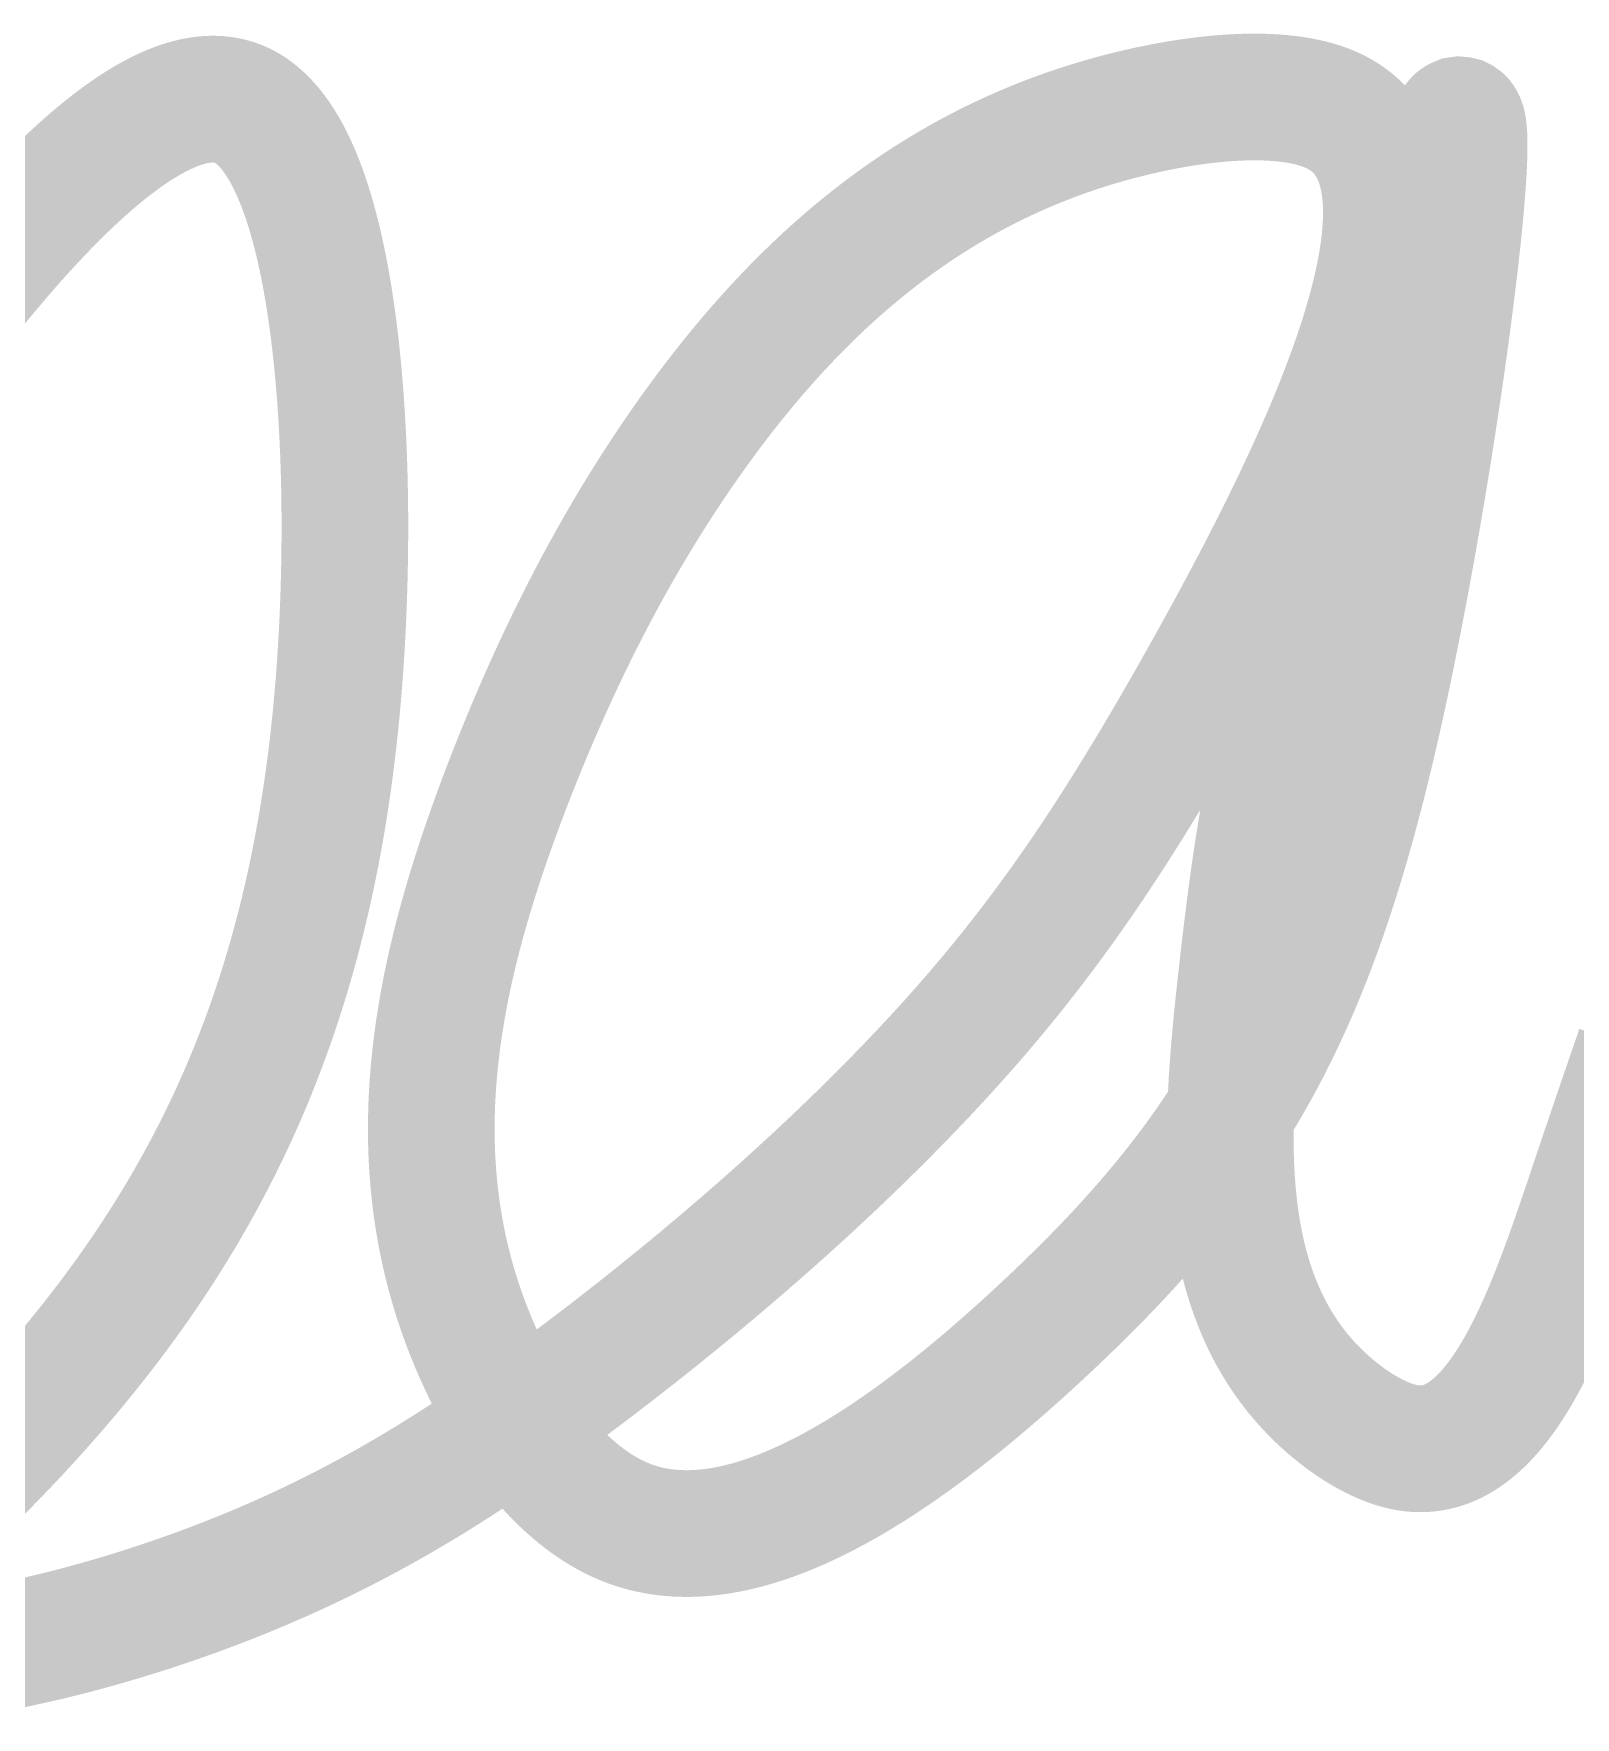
# Model space of a CAD drawing. Header units: inches. Extents: x 138 to 1256, y -84 to 787.
# Drawn here: x 547.557 to 549.697, y -18.758 to -16.421 of the extents above; entities that cross this region are included whole.
import ezdxf

# ---------------------------------------------------------------- set-up
doc = ezdxf.new("R2010")
doc.units = ezdxf.units.IN
doc.header["$MEASUREMENT"] = 0
doc.layers.add('ENTTNTHIETKE1', color=2, linetype='Continuous')
doc.layers.add('LC ISO', color=160, linetype='Continuous', lineweight=13)

# ---------------------------------------------------------------- blocks, each defined once
blk = doc.blocks.new('chu ki Toan')
at = {"layer": 'LC ISO', "const_width": 49}
for points in [[(2475.97, 929.23), (2477.74, 930.97), (2479.49, 932.72), (2481.24, 934.47), (2482.98, 936.22), (2484.72, 937.99), (2486.44, 939.76), (2488.16, 941.53), (2489.86, 943.31), (2491.56, 945.09), (2493.26, 946.88), (2494.94, 948.68), (2496.61, 950.48), (2498.27, 952.28), (2499.93, 954.09), (2501.57, 955.9), (2503.21, 957.72), (2504.83, 959.54), (2506.45, 961.37), (2508.05, 963.2), (2509.65, 965.03), (2511.23, 966.87), (2512.81, 968.71), (2514.37, 970.55), (2516.37, 972.94), (2517.46, 974.25), (2518.99, 976.11), (2520.5, 977.96), (2522.01, 979.83), (2523.51, 981.69), (2524.99, 983.56), (2526.46, 985.43), (2527.92, 987.31), (2529.37, 989.19), (2530.81, 991.07), (2532.23, 992.96), (2533.65, 994.86), (2535.05, 996.75), (2536.45, 998.66), (2537.83, 1000.56), (2539.2, 1002.47), (2540.56, 1004.39), (2541.91, 1006.31), (2543.24, 1008.24), (2544.57, 1010.17), (2545.88, 1012.1), (2547.18, 1014.05), (2548.47, 1015.99), (2549.75, 1017.94), (2551.02, 1019.9), (2552.28, 1021.86), (2553.53, 1023.83), (2554.76, 1025.81), (2555.98, 1027.79), (2557.2, 1029.78), (2558.4, 1031.77), (2559.59, 1033.77), (2560.77, 1035.77), (2561.93, 1037.78), (2563.09, 1039.8), (2564.23, 1041.83), (2565.37, 1043.86), (2566.49, 1045.9), (2567.6, 1047.94), (2568.7, 1049.99), (2569.79, 1052.05), (2570.87, 1054.12), (2571.93, 1056.19), (2572.99, 1058.27), (2574.03, 1060.36), (2575.07, 1062.46), (2576.09, 1064.56), (2577.1, 1066.67), (2578.1, 1068.79), (2579.08, 1070.91), (2580.06, 1073.05), (2581.02, 1075.19), (2581.98, 1077.34), (2582.92, 1079.5), (2583.85, 1081.67), (2584.77, 1083.85), (2585.68, 1086.03), (2586.58, 1088.22), (2587.47, 1090.42), (2588.34, 1092.64), (2589.21, 1094.86), (2590.06, 1097.08), (2590.9, 1099.32), (2591.73, 1101.57), (2592.55, 1103.83), (2593.36, 1106.09), (2594.16, 1108.37), (2594.95, 1110.65), (2595.72, 1112.95), (2596.49, 1115.25), (2597.24, 1117.57), (2597.98, 1119.89), (2598.71, 1122.23), (2599.43, 1124.57), (2600.14, 1126.93), (2600.84, 1129.29), (2601.52, 1131.67), (2602.2, 1134.05), (2602.86, 1136.45), (2603.51, 1138.86), (2604.15, 1141.28), (2604.78, 1143.71), (2605.4, 1146.15), (2606.01, 1148.6), (2606.61, 1151.06), (2607.19, 1153.54), (2607.77, 1156.02), (2608.33, 1158.52), (2608.88, 1161.03), (2609.43, 1163.55), (2609.96, 1166.08), (2610.47, 1168.63), (2610.98, 1171.19), (2611.48, 1173.75), (2611.96, 1176.33), (2612.44, 1178.93), (2612.9, 1181.53), (2613.36, 1184.15), (2613.8, 1186.78), (2614.23, 1189.42), (2614.65, 1192.08), (2615.05, 1194.75), (2615.45, 1197.43), (2615.84, 1200.13), (2616.21, 1202.83), (2616.58, 1205.56), (2616.93, 1208.29), (2617.27, 1211.04), (2617.6, 1213.8), (2617.92, 1216.57), (2618.23, 1219.36), (2618.53, 1222.17), (2618.81, 1224.98), (2619.09, 1227.81), (2619.35, 1230.66), (2619.6, 1233.52), (2619.85, 1236.39), (2620.08, 1239.28), (2620.3, 1242.18), (2620.51, 1245.09), (2620.7, 1248.03), (2620.89, 1250.97), (2621.07, 1253.93), (2621.23, 1256.91), (2621.39, 1259.9), (2621.53, 1262.9), (2621.64, 1265.54), (2621.78, 1268.96), (2621.89, 1272.01), (2621.99, 1275.08), (2622.08, 1278.15), (2622.15, 1281.24), (2622.21, 1284.33), (2622.27, 1287.44), (2622.3, 1290.55), (2622.33, 1293.66), (2622.35, 1296.79), (2622.35, 1299.91), (2622.34, 1303.04), (2622.31, 1306.17), (2622.28, 1309.3), (2622.23, 1312.44), (2622.16, 1315.57), (2622.09, 1318.69), (2622, 1321.82), (2621.89, 1324.93), (2621.78, 1328.05), (2621.64, 1331.15), (2621.5, 1334.25), (2621.34, 1337.33), (2621.16, 1340.41), (2620.97, 1343.48), (2620.77, 1346.53), (2620.55, 1349.57), (2620.31, 1352.59), (2620.06, 1355.6), (2619.8, 1358.59), (2619.52, 1361.56), (2619.22, 1364.51), (2619.07, 1365.98), (2618.91, 1367.44), (2618.75, 1368.9), (2618.58, 1370.35), (2618.41, 1371.8), (2618.24, 1373.24), (2618.06, 1374.67), (2617.88, 1376.1), (2617.69, 1377.52), (2617.5, 1378.94), (2617.3, 1380.35), (2617.1, 1381.75), (2616.9, 1383.15), (2616.69, 1384.53), (2616.48, 1385.92), (2616.27, 1387.29), (2616.04, 1388.66), (2615.82, 1390.02), (2615.59, 1391.37), (2615.36, 1392.71), (2615.12, 1394.05), (2614.88, 1395.38), (2614.63, 1396.7), (2614.38, 1398.01), (2614.13, 1399.31), (2613.87, 1400.6), (2613.6, 1401.89), (2613.33, 1403.17), (2613.06, 1404.43), (2612.78, 1405.69), (2612.5, 1406.94), (2612.22, 1408.18), (2611.92, 1409.41), (2611.63, 1410.63), (2611.33, 1411.84), (2611.02, 1413.04), (2610.71, 1414.23), (2610.4, 1415.41), (2610.08, 1416.58), (2609.76, 1417.73), (2609.43, 1418.88), (2609.09, 1420.02), (2608.76, 1421.14), (2608.41, 1422.26), (2608.07, 1423.36), (2607.71, 1424.45), (2607.36, 1425.53), (2606.99, 1426.6), (2606.63, 1427.66), (2606.26, 1428.7), (2605.88, 1429.74), (2605.5, 1430.76), (2605.11, 1431.76), (2604.72, 1432.76), (2604.32, 1433.74), (2603.92, 1434.71), (2603.51, 1435.67), (2603.1, 1436.61), (2602.69, 1437.54), (2602.26, 1438.46), (2601.84, 1439.36), (2601.4, 1440.25), (2600.97, 1441.13), (2600.53, 1441.99), (2600.08, 1442.84), (2599.62, 1443.67), (2599.17, 1444.49), (2598.7, 1445.3), (2598.24, 1446.09), (2597.76, 1446.86), (2597.28, 1447.62), (2596.8, 1448.37), (2596.31, 1449.1), (2595.81, 1449.81), (2595.31, 1450.51), (2594.81, 1451.19), (2594.3, 1451.86), (2593.78, 1452.51), (2593.26, 1453.15), (2592.73, 1453.77), (2592.2, 1454.37), (2591.66, 1454.96), (2591.12, 1455.53), (2590.57, 1456.08), (2590.01, 1456.62), (2589.45, 1457.14), (2588.88, 1457.64), (2588.31, 1458.13), (2587.73, 1458.59), (2587.15, 1459.04), (2586.56, 1459.48), (2585.97, 1459.89), (2585.37, 1460.29), (2584.76, 1460.66), (2584.15, 1461.02), (2583.53, 1461.37), (2582.91, 1461.69), (2582.28, 1461.99), (2581.47, 1462.35), (2581.01, 1462.54), (2580.36, 1462.79), (2579.71, 1463.02), (2579.05, 1463.23), (2578.38, 1463.42), (2577.72, 1463.59), (2577.04, 1463.75), (2576.36, 1463.88), (2575.68, 1464), (2574.98, 1464.1), (2574.29, 1464.18), (2573.59, 1464.25), (2572.88, 1464.29), (2572.17, 1464.32), (2571.45, 1464.33), (2570.73, 1464.33), (2570, 1464.31), (2569.27, 1464.27), (2568.53, 1464.21), (2567.79, 1464.13), (2567.04, 1464.04), (2566.29, 1463.94), (2565.54, 1463.81), (2564.77, 1463.67), (2564.01, 1463.52), (2563.24, 1463.34), (2562.47, 1463.15), (2561.69, 1462.95), (2560.9, 1462.73), (2560.12, 1462.49), (2559.32, 1462.24), (2558.53, 1461.97), (2557.73, 1461.69), (2556.92, 1461.39), (2556.12, 1461.08), (2555.3, 1460.75), (2554.49, 1460.41), (2553.67, 1460.05), (2552.84, 1459.67), (2552.01, 1459.29), (2551.18, 1458.89), (2550.35, 1458.47), (2549.51, 1458.04), (2548.67, 1457.59), (2547.82, 1457.14), (2546.97, 1456.66), (2546.12, 1456.18), (2545.26, 1455.68), (2544.4, 1455.16), (2543.54, 1454.64), (2542.67, 1454.1), (2541.8, 1453.54), (2540.93, 1452.98), (2540.06, 1452.4), (2539.18, 1451.81), (2538.3, 1451.2), (2537.41, 1450.58), (2536.53, 1449.95), (2535.64, 1449.31), (2534.74, 1448.66), (2533.85, 1447.99), (2532.95, 1447.31), (2532.05, 1446.62), (2531.15, 1445.92), (2530.24, 1445.2), (2529.33, 1444.48), (2528.42, 1443.74), (2527.51, 1442.99), (2526.6, 1442.23), (2525.68, 1441.46), (2524.76, 1440.68), (2523.84, 1439.88), (2522.92, 1439.08), (2521.99, 1438.27), (2521.06, 1437.44), (2520.14, 1436.61), (2519.21, 1435.76), (2518.27, 1434.9), (2517.34, 1434.04), (2516.4, 1433.16), (2515.46, 1432.28), (2514.53, 1431.38), (2513.58, 1430.48), (2512.64, 1429.56), (2511.7, 1428.64), (2510.75, 1427.7), (2509.81, 1426.76), (2508.86, 1425.81), (2507.91, 1424.85), (2506.96, 1423.88), (2506.01, 1422.9), (2505.06, 1421.91), (2504.11, 1420.92), (2503.15, 1419.92), (2502.2, 1418.9), (2501.24, 1417.88), (2500.29, 1416.86), (2499.33, 1415.82), (2498.37, 1414.78), (2497.41, 1413.73), (2496.45, 1412.67), (2495.5, 1411.6), (2494.54, 1410.53), (2493.58, 1409.45), (2492.62, 1408.36), (2491.65, 1407.26), (2490.69, 1406.16), (2489.73, 1405.05), (2488.77, 1403.94), (2486.85, 1401.69), (2484.92, 1399.41), (2483, 1397.12), (2481.08, 1394.79), (2479.16, 1392.45), (2477.24, 1390.08)], [(2474.82, 862.95), (2477.61, 863.4), (2480.41, 863.88), (2483.21, 864.37), (2486.01, 864.89), (2488.82, 865.42), (2491.63, 865.98), (2494.44, 866.55), (2497.25, 867.15), (2500.06, 867.76), (2502.87, 868.39), (2505.69, 869.04), (2508.49, 869.71), (2511.3, 870.39), (2514.11, 871.09), (2516.91, 871.81), (2519.7, 872.54), (2522.49, 873.29), (2525.28, 874.06), (2528.06, 874.84), (2530.84, 875.64), (2533.6, 876.45), (2536.36, 877.27), (2539.11, 878.11), (2541.85, 878.96), (2544.59, 879.83), (2547.31, 880.7), (2550.02, 881.59), (2552.72, 882.5), (2555.41, 883.41), (2558.08, 884.34), (2560.74, 885.27), (2563.39, 886.22), (2566.02, 887.18), (2568.64, 888.15), (2571.24, 889.12), (2573.83, 890.11), (2576.4, 891.11), (2578.95, 892.11), (2581.48, 893.13), (2584.75, 894.46), (2586.49, 895.18), (2588.96, 896.21), (2591.42, 897.25), (2593.85, 898.31), (2596.27, 899.36), (2598.67, 900.43), (2601.06, 901.5), (2603.42, 902.58), (2605.77, 903.67), (2608.1, 904.77), (2610.42, 905.87), (2612.72, 906.98), (2615, 908.1), (2617.27, 909.22), (2619.52, 910.36), (2621.76, 911.5), (2623.98, 912.64), (2626.2, 913.8), (2628.39, 914.96), (2630.58, 916.13), (2632.75, 917.31), (2634.91, 918.49), (2637.05, 919.68), (2639.19, 920.88), (2641.31, 922.09), (2643.43, 923.3), (2645.53, 924.52), (2647.62, 925.75), (2649.7, 926.98), (2651.77, 928.22), (2653.84, 929.47), (2655.89, 930.73), (2657.93, 931.99), (2659.97, 933.26), (2662, 934.54), (2664.02, 935.82), (2666.04, 937.12), (2668.04, 938.42), (2670.04, 939.72), (2672.04, 941.03), (2674.03, 942.36), (2676.01, 943.68), (2677.99, 945.02), (2679.96, 946.36), (2681.93, 947.71), (2683.9, 949.06), (2685.86, 950.43), (2687.81, 951.8), (2689.77, 953.17), (2691.72, 954.56), (2693.67, 955.95), (2695.62, 957.35), (2697.56, 958.75), (2699.51, 960.16), (2701.45, 961.58), (2703.4, 963.01), (2705.34, 964.44), (2707.28, 965.88), (2709.23, 967.33), (2711.02, 968.67), (2713.12, 970.24), (2715.06, 971.71), (2717.01, 973.18), (2718.96, 974.66), (2720.91, 976.15), (2724.81, 979.14), (2728.71, 982.16), (2732.6, 985.21), (2736.5, 988.27), (2740.39, 991.36), (2744.28, 994.48), (2748.16, 997.61), (2752.04, 1000.77), (2755.91, 1003.94), (2759.77, 1007.14), (2763.61, 1010.35), (2767.45, 1013.59), (2771.27, 1016.84), (2775.08, 1020.1), (2778.88, 1023.39), (2782.66, 1026.69), (2786.42, 1030), (2790.16, 1033.33), (2793.88, 1036.67), (2797.58, 1040.03), (2801.26, 1043.39), (2803.09, 1045.08), (2804.91, 1046.77), (2806.73, 1048.47), (2808.54, 1050.16), (2810.35, 1051.86), (2812.15, 1053.56), (2813.94, 1055.26), (2815.72, 1056.97), (2817.5, 1058.68), (2819.27, 1060.39), (2821.03, 1062.1), (2822.79, 1063.81), (2824.54, 1065.53), (2826.28, 1067.25), (2828.01, 1068.96), (2829.73, 1070.68), (2831.45, 1072.41), (2833.15, 1074.13), (2834.85, 1075.85), (2836.54, 1077.58), (2838.22, 1079.31), (2839.9, 1081.04), (2841.56, 1082.76), (2843.21, 1084.49), (2844.85, 1086.23), (2846.49, 1087.96), (2848.11, 1089.69), (2849.73, 1091.42), (2851.33, 1093.15), (2852.93, 1094.89), (2854.51, 1096.62), (2856.08, 1098.36), (2857.64, 1100.09), (2859.57, 1102.25), (2860.74, 1103.56), (2862.27, 1105.29), (2863.79, 1107.03), (2865.3, 1108.76), (2866.79, 1110.5), (2868.28, 1112.24), (2869.76, 1113.98), (2871.23, 1115.72), (2872.7, 1117.47), (2874.15, 1119.22), (2875.6, 1120.97), (2877.03, 1122.73), (2878.46, 1124.49), (2879.88, 1126.25), (2881.3, 1128.02), (2882.71, 1129.8), (2884.11, 1131.58), (2885.5, 1133.37), (2886.89, 1135.16), (2888.28, 1136.96), (2889.65, 1138.77), (2891.03, 1140.58), (2892.4, 1142.41), (2893.76, 1144.24), (2895.12, 1146.08), (2896.47, 1147.93), (2897.83, 1149.78), (2899.17, 1151.65), (2900.52, 1153.53), (2901.86, 1155.42), (2903.2, 1157.32), (2904.54, 1159.23), (2905.87, 1161.15), (2907.2, 1163.08), (2908.54, 1165.03), (2909.87, 1166.99), (2911.2, 1168.96), (2912.53, 1170.95), (2913.85, 1172.95), (2915.18, 1174.96), (2916.51, 1176.99), (2917.84, 1179.03), (2919.17, 1181.09), (2920.5, 1183.16), (2921.83, 1185.25), (2923.17, 1187.36), (2924.5, 1189.48), (2925.84, 1191.62), (2927.18, 1193.78), (2928.53, 1195.95), (2929.87, 1198.14), (2931.22, 1200.36), (2932.58, 1202.59), (2933.93, 1204.84), (2935.3, 1207.1), (2936.66, 1209.39), (2938.03, 1211.7), (2939.41, 1214.03), (2940.79, 1216.39), (2942.18, 1218.76), (2943.57, 1221.15), (2944.97, 1223.57), (2946.37, 1226.01), (2947.78, 1228.47), (2949.2, 1230.96), (2950.63, 1233.47), (2952.06, 1236), (2953.5, 1238.56), (2954.23, 1239.85), (2954.95, 1241.14), (2955.68, 1242.44), (2956.13, 1243.25), (2957.15, 1245.06), (2957.88, 1246.38), (2959.35, 1249.04), (2960.83, 1251.72), (2962.32, 1254.42), (2963.81, 1257.14), (2965.31, 1259.89), (2966.8, 1262.65), (2968.3, 1265.43), (2969.8, 1268.23), (2971.3, 1271.05), (2972.8, 1273.88), (2974.3, 1276.72), (2975.79, 1279.58), (2977.28, 1282.45), (2978.76, 1285.33), (2980.24, 1288.22), (2981.71, 1291.12), (2983.17, 1294.02), (2984.63, 1296.94), (2986.07, 1299.86), (2987.51, 1302.79), (2988.93, 1305.72), (2990.34, 1308.65), (2991.73, 1311.59), (2993.11, 1314.52), (2994.48, 1317.46), (2995.83, 1320.39), (2997.16, 1323.33), (2998.47, 1326.26), (2999.76, 1329.19), (3001.03, 1332.11), (3002.28, 1335.02), (3003.51, 1337.93), (3004.72, 1340.83), (3005.31, 1342.28), (3005.9, 1343.73), (3006.48, 1345.17), (3007.06, 1346.61), (3007.62, 1348.05), (3008.18, 1349.48), (3008.74, 1350.91), (3009.29, 1352.34), (3009.83, 1353.76), (3010.36, 1355.19), (3010.89, 1356.6), (3011.41, 1358.02), (3011.92, 1359.43), (3012.42, 1360.84), (3012.92, 1362.24), (3013.4, 1363.64), (3013.88, 1365.03), (3014.36, 1366.42), (3014.82, 1367.81), (3015.27, 1369.19), (3015.72, 1370.56), (3016.16, 1371.93), (3016.59, 1373.3), (3017.01, 1374.66), (3017.42, 1376.02), (3017.82, 1377.37), (3018.22, 1378.71), (3018.6, 1380.05), (3018.98, 1381.39), (3019.34, 1382.71), (3019.7, 1384.03), (3020.04, 1385.35), (3020.38, 1386.66), (3020.7, 1387.96), (3021.02, 1389.26), (3021.32, 1390.55), (3021.62, 1391.83), (3021.9, 1393.11), (3022.17, 1394.38), (3022.44, 1395.64), (3022.69, 1396.89), (3022.93, 1398.14), (3023.16, 1399.38), (3023.38, 1400.61), (3023.58, 1401.84), (3023.78, 1403.05), (3023.96, 1404.26), (3024.13, 1405.46), (3024.29, 1406.65), (3024.44, 1407.84), (3024.58, 1409.01), (3024.7, 1410.18), (3024.81, 1411.33), (3024.91, 1412.48), (3025, 1413.62), (3025.07, 1414.75), (3025.13, 1415.87), (3025.18, 1416.99), (3025.22, 1418.09), (3025.24, 1419.18), (3025.25, 1420.26), (3025.24, 1421.34), (3025.22, 1422.4), (3025.19, 1423.45), (3025.15, 1424.49), (3025.09, 1425.53), (3025.01, 1426.55), (3024.92, 1427.56), (3024.82, 1428.56), (3024.7, 1429.55), (3024.57, 1430.52), (3024.43, 1431.49), (3024.27, 1432.45), (3024.09, 1433.39), (3023.9, 1434.32), (3023.7, 1435.24), (3023.47, 1436.15), (3023.24, 1437.05), (3022.99, 1437.94), (3022.72, 1438.81), (3022.44, 1439.67), (3022.14, 1440.52), (3021.82, 1441.35), (3021.49, 1442.18), (3021.14, 1442.99), (3020.78, 1443.78), (3020.4, 1444.57), (3020, 1445.34), (3019.59, 1446.1), (3019.16, 1446.84), (3018.71, 1447.57), (3018.25, 1448.29), (3017.77, 1448.99), (3017.27, 1449.68), (3016.76, 1450.36), (3016.22, 1451.02), (3015.67, 1451.67), (3015.1, 1452.3), (3014.52, 1452.92), (3013.91, 1453.52), (3013.29, 1454.11), (3012.65, 1454.68), (3011.99, 1455.24), (3011.31, 1455.78), (3010.62, 1456.31), (3009.9, 1456.82), (3009.17, 1457.32), (3008.41, 1457.8), (3007.64, 1458.26), (3006.85, 1458.71), (3006.04, 1459.15), (3005, 1459.66), (3004.36, 1459.97), (3003.49, 1460.35), (3002.6, 1460.72), (3001.7, 1461.07), (3000.77, 1461.41), (2999.83, 1461.73), (2998.87, 1462.03), (2997.89, 1462.32), (2996.9, 1462.6), (2995.89, 1462.86), (2994.86, 1463.11), (2993.82, 1463.34), (2992.76, 1463.55), (2991.69, 1463.75), (2990.6, 1463.94), (2989.5, 1464.11), (2988.39, 1464.27), (2987.26, 1464.42), (2986.12, 1464.55), (2984.96, 1464.67), (2983.8, 1464.78), (2982.62, 1464.87), (2981.43, 1464.95), (2980.23, 1465.01), (2979.01, 1465.07), (2977.79, 1465.11), (2976.56, 1465.14), (2975.31, 1465.15), (2974.06, 1465.16), (2972.8, 1465.15), (2971.53, 1465.13), (2970.25, 1465.1), (2968.97, 1465.06), (2967.67, 1465), (2966.37, 1464.94), (2965.06, 1464.86), (2963.75, 1464.77), (2962.43, 1464.68), (2961.1, 1464.57), (2959.77, 1464.45), (2958.43, 1464.32), (2957.09, 1464.18), (2955.74, 1464.03), (2954.39, 1463.88), (2953.04, 1463.71), (2951.68, 1463.53), (2950.32, 1463.34), (2948.96, 1463.15), (2947.59, 1462.94), (2946.23, 1462.73), (2944.86, 1462.51), (2943.49, 1462.27), (2942.12, 1462.03), (2940.75, 1461.79), (2939.38, 1461.53), (2938.01, 1461.27), (2936.65, 1461), (2935.28, 1460.72), (2933.91, 1460.43), (2932.55, 1460.14), (2931.19, 1459.83), (2929.83, 1459.53), (2928.47, 1459.21), (2927.12, 1458.89), (2925.77, 1458.56), (2924.43, 1458.23), (2923.09, 1457.89), (2922.37, 1457.7), (2920.42, 1457.19), (2919.1, 1456.83), (2917.77, 1456.46), (2916.46, 1456.09), (2915.15, 1455.71), (2913.84, 1455.33), (2912.54, 1454.94), (2911.25, 1454.55), (2909.96, 1454.15), (2908.67, 1453.74), (2907.39, 1453.33), (2906.11, 1452.92), (2904.84, 1452.49), (2903.57, 1452.06), (2902.31, 1451.63), (2901.05, 1451.19), (2899.8, 1450.74), (2898.55, 1450.29), (2897.31, 1449.84), (2896.07, 1449.38), (2894.84, 1448.91), (2893.61, 1448.44), (2892.39, 1447.96), (2891.17, 1447.47), (2889.95, 1446.98), (2888.74, 1446.49), (2887.54, 1445.99), (2886.34, 1445.48), (2885.14, 1444.97), (2883.95, 1444.46), (2882.76, 1443.94), (2881.58, 1443.41), (2880.4, 1442.88), (2879.23, 1442.34), (2878.06, 1441.8), (2876.89, 1441.26), (2875.73, 1440.71), (2874.58, 1440.15), (2873.42, 1439.59), (2872.28, 1439.02), (2871.13, 1438.45), (2870, 1437.87), (2868.86, 1437.29), (2867.73, 1436.7), (2865.49, 1435.52), (2863.26, 1434.31), (2861.05, 1433.09), (2858.85, 1431.84), (2856.67, 1430.58), (2854.51, 1429.3), (2852.37, 1428), (2850.24, 1426.68), (2848.13, 1425.35), (2846.03, 1423.99), (2843.95, 1422.62), (2841.89, 1421.23), (2839.84, 1419.83), (2837.81, 1418.41), (2835.79, 1416.97), (2833.79, 1415.52), (2831.8, 1414.05), (2829.83, 1412.56), (2827.88, 1411.06), (2825.94, 1409.54), (2824.01, 1408.01), (2822.1, 1406.46), (2820.21, 1404.9), (2818.33, 1403.32), (2816.46, 1401.73), (2814.61, 1400.12), (2812.77, 1398.5), (2810.94, 1396.87), (2809.13, 1395.22), (2807.33, 1393.56), (2805.55, 1391.88), (2803.78, 1390.19), (2802.02, 1388.49), (2800.28, 1386.78), (2798.55, 1385.05), (2796.83, 1383.32), (2795.13, 1381.57), (2793.44, 1379.8), (2791.76, 1378.03), (2790.09, 1376.24), (2788.44, 1374.45), (2786.8, 1372.64), (2785.17, 1370.82), (2783.55, 1368.99), (2781.95, 1367.15), (2780.35, 1365.31), (2778.77, 1363.45), (2777.2, 1361.58), (2775.64, 1359.7), (2774.1, 1357.81), (2772.56, 1355.91), (2771.03, 1354.01), (2769.52, 1352.09), (2768.02, 1350.17), (2766.52, 1348.24), (2765.04, 1346.3), (2763.57, 1344.35), (2762.11, 1342.39), (2760.66, 1340.43), (2759.22, 1338.46), (2758.46, 1337.41), (2756.36, 1334.5), (2754.95, 1332.51), (2753.55, 1330.51), (2752.16, 1328.5), (2750.78, 1326.49), (2749.4, 1324.47), (2748.04, 1322.44), (2746.69, 1320.41), (2745.34, 1318.37), (2744.01, 1316.33), (2742.68, 1314.28), (2741.37, 1312.22), (2740.06, 1310.15), (2738.76, 1308.08), (2737.47, 1306), (2736.19, 1303.92), (2734.92, 1301.83), (2733.66, 1299.73), (2732.41, 1297.63), (2731.17, 1295.52), (2729.93, 1293.41), (2728.71, 1291.28), (2727.49, 1289.16), (2726.28, 1287.02), (2725.08, 1284.88), (2723.89, 1282.74), (2722.71, 1280.59), (2721.54, 1278.43), (2720.37, 1276.27), (2719.21, 1274.1), (2718.07, 1271.93), (2716.93, 1269.75), (2715.8, 1267.56), (2714.67, 1265.37), (2713.56, 1263.18), (2712.45, 1260.97), (2711.35, 1258.77), (2710.26, 1256.55), (2709.18, 1254.34), (2708.1, 1252.11), (2707.04, 1249.89), (2705.98, 1247.65), (2704.93, 1245.41), (2703.88, 1243.17), (2702.85, 1240.92), (2701.82, 1238.67), (2700.8, 1236.41), (2699.79, 1234.14), (2698.78, 1231.88), (2697.78, 1229.6), (2696.79, 1227.32), (2695.81, 1225.04), (2694.83, 1222.75), (2693.86, 1220.46), (2692.9, 1218.16), (2691.95, 1215.86), (2691, 1213.55), (2690.06, 1211.24), (2689.13, 1208.93), (2688.2, 1206.61), (2687.28, 1204.28), (2686.37, 1201.96), (2685.58, 1199.93), (2684.57, 1197.29), (2683.68, 1194.95), (2682.79, 1192.6), (2681.92, 1190.25), (2681.05, 1187.9), (2680.19, 1185.54), (2679.34, 1183.18), (2678.5, 1180.81), (2677.67, 1178.45), (2676.85, 1176.07), (2676.04, 1173.7), (2675.23, 1171.32), (2674.45, 1168.93), (2673.67, 1166.55), (2672.9, 1164.16), (2672.15, 1161.76), (2671.4, 1159.36), (2670.67, 1156.96), (2669.96, 1154.56), (2669.26, 1152.15), (2668.57, 1149.74), (2667.89, 1147.33), (2667.23, 1144.91), (2666.58, 1142.49), (2665.95, 1140.07), (2665.34, 1137.65), (2664.74, 1135.22), (2664.16, 1132.79), (2663.59, 1130.36), (2663.04, 1127.92), (2662.51, 1125.48), (2661.99, 1123.04), (2661.49, 1120.6), (2661.01, 1118.15), (2660.55, 1115.7), (2660.11, 1113.25), (2659.69, 1110.8), (2659.29, 1108.34), (2658.9, 1105.89), (2658.54, 1103.43), (2658.2, 1100.97), (2657.88, 1098.5), (2657.58, 1096.04), (2657.3, 1093.57), (2657.05, 1091.1), (2656.81, 1088.63), (2656.6, 1086.16), (2656.41, 1083.69), (2656.25, 1081.21), (2656.11, 1078.74), (2655.99, 1076.26), (2655.9, 1073.78), (2655.84, 1071.3), (2655.79, 1068.81), (2655.78, 1066.33), (2655.78, 1065.09), (2655.79, 1063.85), (2655.8, 1062.6), (2655.82, 1061.36), (2655.85, 1060.12), (2655.88, 1058.87), (2655.93, 1057.63), (2655.97, 1056.38), (2656.03, 1055.14), (2656.09, 1053.9), (2656.16, 1052.65), (2656.23, 1051.41), (2656.32, 1050.16), (2656.41, 1048.92), (2656.5, 1047.67), (2656.61, 1046.42), (2656.72, 1045.18), (2656.83, 1043.93), (2656.96, 1042.69), (2657.09, 1041.44), (2657.23, 1040.19), (2657.38, 1038.94), (2657.53, 1037.7), (2657.7, 1036.45), (2657.86, 1035.2), (2658.04, 1033.96), (2658.23, 1032.71), (2658.42, 1031.46), (2658.62, 1030.21), (2658.83, 1028.97), (2659.04, 1027.72), (2659.26, 1026.47), (2659.5, 1025.22), (2659.73, 1023.97), (2659.98, 1022.72), (2660.24, 1021.48), (2660.5, 1020.23), (2660.77, 1018.98), (2661.05, 1017.73), (2661.34, 1016.48), (2661.63, 1015.23), (2661.93, 1013.99), (2662.25, 1012.74), (2662.57, 1011.49), (2662.89, 1010.24), (2663.23, 1008.99), (2663.58, 1007.74), (2663.93, 1006.5), (2664.29, 1005.25), (2664.66, 1004), (2665.04, 1002.75), (2665.43, 1001.5), (2665.83, 1000.25), (2666.23, 999.01), (2666.65, 997.76), (2667.07, 996.51), (2667.5, 995.26), (2667.75, 994.57), (2668.4, 992.77), (2668.85, 991.52), (2669.32, 990.27), (2669.8, 989.03), (2670.28, 987.78), (2670.78, 986.54), (2671.28, 985.3), (2671.79, 984.06), (2672.31, 982.82), (2672.84, 981.59), (2673.37, 980.36), (2673.92, 979.13), (2674.47, 977.9), (2675.03, 976.68), (2675.6, 975.46), (2676.18, 974.24), (2676.77, 973.03), (2677.36, 971.82), (2677.96, 970.62), (2678.57, 969.42), (2679.19, 968.23), (2679.82, 967.04), (2680.45, 965.86), (2681.09, 964.68), (2681.74, 963.51), (2682.4, 962.35), (2683.06, 961.19), (2683.73, 960.04), (2684.41, 958.89), (2685.1, 957.76), (2685.79, 956.63), (2686.5, 955.5), (2687.2, 954.39), (2687.92, 953.28), (2688.64, 952.18), (2689.37, 951.09), (2690.11, 950.01), (2690.86, 948.94), (2691.61, 947.88), (2692.37, 946.83), (2693.13, 945.78), (2693.91, 944.75), (2694.68, 943.73), (2695.47, 942.71), (2696.26, 941.71), (2697.06, 940.72), (2697.87, 939.74), (2698.68, 938.77), (2699.5, 937.82), (2700.33, 936.87), (2701.16, 935.94), (2702, 935.02), (2702.84, 934.11), (2703.69, 933.22), (2704.55, 932.34), (2705.41, 931.47), (2706.28, 930.61), (2707.15, 929.77), (2708.04, 928.95), (2708.92, 928.13), (2709.82, 927.34), (2710.72, 926.55), (2711.62, 925.79), (2712.53, 925.03), (2713.45, 924.3), (2714.37, 923.57), (2715.3, 922.87), (2716.23, 922.18), (2717.17, 921.51), (2718.11, 920.85), (2719.06, 920.21), (2720.01, 919.59), (2720.97, 918.98), (2721.94, 918.4), (2722.91, 917.83), (2723.89, 917.28), (2724.87, 916.74), (2725.85, 916.23), (2726.84, 915.74), (2727.84, 915.26), (2728.84, 914.8), (2729.84, 914.37), (2730.45, 914.11), (2731.87, 913.55), (2732.89, 913.17), (2733.91, 912.81), (2734.94, 912.48), (2735.97, 912.16), (2737.01, 911.86), (2738.05, 911.57), (2739.1, 911.31), (2740.15, 911.07), (2741.2, 910.84), (2742.26, 910.64), (2743.32, 910.45), (2744.39, 910.28), (2745.46, 910.12), (2746.53, 909.99), (2747.61, 909.87), (2748.69, 909.77), (2749.78, 909.69), (2750.87, 909.62), (2751.96, 909.58), (2753.05, 909.55), (2754.15, 909.53), (2755.25, 909.53), (2756.36, 909.55), (2757.47, 909.59), (2758.58, 909.64), (2759.69, 909.71), (2760.81, 909.79), (2761.93, 909.89), (2763.05, 910), (2764.18, 910.13), (2765.3, 910.28), (2766.43, 910.44), (2767.57, 910.61), (2768.7, 910.8), (2769.84, 911.01), (2770.98, 911.23), (2772.12, 911.46), (2773.27, 911.71), (2774.41, 911.97), (2775.56, 912.25), (2776.71, 912.54), (2777.86, 912.84), (2779.02, 913.16), (2780.17, 913.49), (2781.33, 913.83), (2782.49, 914.19), (2783.65, 914.56), (2784.81, 914.94), (2785.97, 915.34), (2787.14, 915.75), (2788.3, 916.17), (2789.47, 916.6), (2790.64, 917.04), (2791.81, 917.5), (2792.98, 917.97), (2794.15, 918.44), (2795.32, 918.94), (2796.49, 919.44), (2797.67, 919.95), (2798.84, 920.47), (2800.02, 921.01), (2801.19, 921.56), (2802.37, 922.11), (2803.54, 922.68), (2804.72, 923.25), (2805.9, 923.84), (2807.07, 924.44), (2808.25, 925.05), (2809.43, 925.66), (2810.61, 926.29), (2811.78, 926.92), (2812.96, 927.57), (2814.14, 928.22), (2815.31, 928.88), (2816.49, 929.55), (2817.66, 930.23), (2818.84, 930.92), (2820.01, 931.62), (2821.19, 932.32), (2822.36, 933.04), (2823.53, 933.76), (2824.7, 934.49), (2825.87, 935.22), (2827.04, 935.97), (2828.21, 936.72), (2829.38, 937.48), (2830.54, 938.24), (2831.71, 939.01), (2832.87, 939.79), (2834.03, 940.58), (2836.35, 942.16), (2838.67, 943.78), (2840.97, 945.41), (2843.27, 947.07), (2845.56, 948.75), (2847.85, 950.45), (2850.12, 952.17), (2852.38, 953.91), (2854.64, 955.66), (2856.88, 957.42), (2859.11, 959.2), (2861.33, 961), (2863.54, 962.8), (2865.73, 964.61), (2867.91, 966.44), (2870.08, 968.27), (2872.23, 970.11), (2874.37, 971.95), (2876.49, 973.8), (2878.6, 975.65), (2880.68, 977.5), (2882.76, 979.35), (2884.81, 981.2), (2886.85, 983.06), (2888.86, 984.9), (2890.86, 986.75), (2891.85, 987.67), (2894.79, 990.42), (2896.73, 992.25), (2898.65, 994.07), (2900.54, 995.89), (2902.42, 997.7), (2904.28, 999.51), (2906.12, 1001.32), (2907.94, 1003.12), (2909.74, 1004.92), (2911.52, 1006.71), (2913.29, 1008.51), (2915.03, 1010.3), (2916.76, 1012.09), (2918.47, 1013.87), (2920.16, 1015.66), (2921.83, 1017.44), (2923.49, 1019.23), (2925.12, 1021.01), (2926.74, 1022.79), (2928.35, 1024.58), (2929.93, 1026.36), (2931.5, 1028.15), (2933.05, 1029.93), (2934.59, 1031.72), (2936.11, 1033.5), (2937.61, 1035.29), (2939.1, 1037.09), (2940.57, 1038.88), (2942.03, 1040.68), (2943.47, 1042.48), (2944.89, 1044.28), (2946.3, 1046.09), (2947.69, 1047.9), (2949.07, 1049.72), (2950.43, 1051.54), (2951.78, 1053.36), (2953.12, 1055.19), (2954.44, 1057.03), (2955.74, 1058.87), (2957.03, 1060.72), (2958.31, 1062.57), (2959.57, 1064.43), (2960.82, 1066.3), (2962.06, 1068.17), (2963.28, 1070.06), (2964.49, 1071.95), (2965.69, 1073.85), (2966.88, 1075.75), (2968.05, 1077.67), (2969.21, 1079.59), (2970.35, 1081.53), (2971.49, 1083.47), (2972.61, 1085.43), (2973.72, 1087.39), (2974.82, 1089.37), (2975.9, 1091.35), (2976.98, 1093.35), (2978.04, 1095.36), (2979.1, 1097.38), (2980.14, 1099.41), (2981.17, 1101.46), (2982.19, 1103.51), (2983.2, 1105.58), (2984.2, 1107.67), (2985.19, 1109.77), (2986.17, 1111.88), (2987.14, 1114), (2988.1, 1116.14), (2989.05, 1118.3), (2989.99, 1120.47), (2990.92, 1122.65), (2991.84, 1124.86), (2992.76, 1127.07), (2993.66, 1129.31), (2994.56, 1131.56), (2995.44, 1133.82), (2996.32, 1136.11), (2997.19, 1138.41), (2998.06, 1140.73), (2998.91, 1143.07), (2999.76, 1145.43), (3000.6, 1147.8), (3001.43, 1150.19), (3002.25, 1152.61), (3003.07, 1155.04), (3003.88, 1157.49), (3004.69, 1159.97), (3005.48, 1162.46), (3006.27, 1164.98), (3007.06, 1167.51), (3007.84, 1170.07), (3008.61, 1172.65), (3009.38, 1175.25), (3010.14, 1177.87), (3010.89, 1180.52), (3011.64, 1183.19), (3012.39, 1185.88), (3013.13, 1188.6), (3013.86, 1191.34), (3014.59, 1194.1), (3015.32, 1196.89), (3016.04, 1199.7), (3016.75, 1202.54), (3017.47, 1205.4), (3017.82, 1206.84), (3018.17, 1208.29), (3018.53, 1209.74), (3018.88, 1211.21), (3019.23, 1212.67), (3019.58, 1214.15), (3019.93, 1215.63), (3020.28, 1217.11), (3020.62, 1218.61), (3020.97, 1220.11), (3021.32, 1221.62), (3021.66, 1223.13), (3022.01, 1224.65), (3022.35, 1226.18), (3022.69, 1227.72), (3023.03, 1229.26), (3023.38, 1230.81), (3023.72, 1232.36), (3024.06, 1233.93), (3024.4, 1235.5), (3024.65, 1236.66), (3025.07, 1238.66), (3025.41, 1240.25), (3025.75, 1241.85), (3026.42, 1245.06), (3027.09, 1248.31), (3027.75, 1251.57), (3028.42, 1254.86), (3029.08, 1258.16), (3029.73, 1261.49), (3030.38, 1264.83), (3031.03, 1268.19), (3031.67, 1271.56), (3032.31, 1274.95), (3032.95, 1278.35), (3033.58, 1281.75), (3034.2, 1285.17), (3034.82, 1288.59), (3035.44, 1292.02), (3036.04, 1295.45), (3037.24, 1302.32), (3037.83, 1305.76), (3038.42, 1309.19), (3039, 1312.62), (3039.57, 1316.04), (3040.13, 1319.46), (3040.69, 1322.87), (3041.24, 1326.27), (3041.78, 1329.66), (3042.32, 1333.03), (3042.84, 1336.4), (3043.36, 1339.74), (3043.87, 1343.07), (3044.38, 1346.38), (3044.87, 1349.68), (3045.35, 1352.94), (3045.83, 1356.19), (3046.06, 1357.81), (3046.3, 1359.41), (3046.53, 1361.02), (3046.75, 1362.61), (3046.98, 1364.2), (3047.2, 1365.78), (3047.42, 1367.35), (3047.64, 1368.92), (3047.85, 1370.48), (3048.07, 1372.03), (3048.28, 1373.57), (3048.48, 1375.1), (3048.69, 1376.63), (3048.89, 1378.15), (3049.09, 1379.66), (3049.29, 1381.16), (3049.48, 1382.65), (3049.67, 1384.13), (3049.86, 1385.6), (3050.05, 1387.06), (3050.23, 1388.52), (3050.41, 1389.96), (3050.59, 1391.39), (3050.77, 1392.81), (3050.94, 1394.22), (3051.11, 1395.63), (3051.27, 1397.01), (3051.44, 1398.39), (3051.6, 1399.76), (3051.75, 1401.12), (3051.91, 1402.46), (3052.06, 1403.79), (3052.21, 1405.11), (3052.35, 1406.42), (3052.49, 1407.71), (3052.63, 1408.99), (3052.77, 1410.26), (3052.9, 1411.52), (3053.03, 1412.76), (3053.16, 1413.99), (3053.28, 1415.21), (3053.4, 1416.41), (3053.52, 1417.6), (3053.63, 1418.77), (3053.74, 1419.93), (3053.84, 1421.08), (3053.95, 1422.21), (3054.05, 1423.33), (3054.14, 1424.43), (3054.23, 1425.51), (3054.32, 1426.58), (3054.41, 1427.64), (3054.49, 1428.67), (3054.57, 1429.7), (3054.64, 1430.7), (3054.71, 1431.69), (3054.78, 1432.66), (3054.85, 1433.62), (3054.91, 1434.56), (3054.96, 1435.48), (3055.02, 1436.39), (3055.06, 1437.27), (3055.11, 1438.14), (3055.15, 1439), (3055.19, 1439.83), (3055.22, 1440.64), (3055.25, 1441.44), (3055.28, 1442.22), (3055.3, 1442.98), (3055.32, 1443.72), (3055.33, 1444.44), (3055.34, 1445.14), (3055.35, 1445.83), (3055.35, 1446.49), (3055.35, 1447.13), (3055.34, 1447.75), (3055.33, 1448.35), (3055.32, 1448.94), (3055.3, 1449.5), (3055.27, 1450.04), (3055.25, 1450.56), (3055.22, 1451.05), (3055.18, 1451.53), (3055.14, 1451.98), (3055.1, 1452.42), (3055.05, 1452.83), (3054.99, 1453.22), (3054.94, 1453.58), (3054.88, 1453.93), (3054.81, 1454.25), (3054.74, 1454.54), (3054.66, 1454.82), (3054.58, 1455.07), (3054.5, 1455.3), (3054.41, 1455.5), (3054.32, 1455.68), (3054.22, 1455.84), (3054.12, 1455.97), (3054.01, 1456.08), (3053.9, 1456.16), (3053.78, 1456.22), (3053.66, 1456.25), (3053.54, 1456.26), (3053.41, 1456.24), (3053.34, 1456.23), (3053.27, 1456.2), (3053.2, 1456.17), (3053.13, 1456.13), (3053.06, 1456.09), (3052.98, 1456.04), (3052.91, 1455.98), (3052.83, 1455.92), (3052.74, 1455.83), (3052.68, 1455.77), (3052.6, 1455.69), (3052.52, 1455.6), (3052.44, 1455.5), (3052.36, 1455.4), (3052.27, 1455.29), (3052.19, 1455.17), (3052.01, 1454.92), (3051.83, 1454.64), (3051.65, 1454.34), (3051.46, 1454.02), (3051.27, 1453.67), (3051.07, 1453.29), (3050.87, 1452.89), (3050.66, 1452.47), (3050.45, 1452.02), (3050.24, 1451.55), (3050.02, 1451.06), (3049.8, 1450.55), (3049.57, 1450.01), (3049.34, 1449.45), (3049.1, 1448.86), (3048.86, 1448.26), (3048.62, 1447.63), (3048.37, 1446.99), (3048.12, 1446.32), (3047.87, 1445.63), (3047.61, 1444.92), (3047.34, 1444.19), (3047.08, 1443.44), (3046.81, 1442.67), (3046.53, 1441.88), (3046.25, 1441.07), (3045.97, 1440.25), (3045.69, 1439.4), (3045.4, 1438.54), (3045.11, 1437.65), (3044.81, 1436.75), (3044.52, 1435.83), (3044.22, 1434.9), (3043.91, 1433.94), (3043.6, 1432.97), (3043.29, 1431.99), (3042.98, 1430.98), (3042.66, 1429.96), (3042.34, 1428.93), (3042.02, 1427.87), (3041.69, 1426.81), (3041.36, 1425.72), (3041.03, 1424.63), (3040.7, 1423.51), (3040.36, 1422.39), (3040.02, 1421.25), (3039.68, 1420.09), (3039.34, 1418.92), (3038.99, 1417.74), (3038.64, 1416.54), (3038.29, 1415.34), (3037.93, 1414.11), (3037.58, 1412.88), (3037.22, 1411.63), (3036.86, 1410.38), (3036.49, 1409.11), (3036.13, 1407.83), (3035.76, 1406.53), (3035.39, 1405.23), (3035.02, 1403.92), (3034.64, 1402.59), (3034.27, 1401.26), (3033.89, 1399.91), (3033.51, 1398.56), (3033.13, 1397.19), (3032.75, 1395.82), (3032.36, 1394.44), (3031.98, 1393.05), (3031.59, 1391.65), (3031.2, 1390.24), (3030.81, 1388.83), (3030.42, 1387.4), (3030.02, 1385.97), (3029.63, 1384.54), (3029.23, 1383.09), (3028.83, 1381.64), (3028.03, 1378.72), (3027.23, 1375.77), (3026.42, 1372.81), (3025.61, 1369.82), (3024.8, 1366.81), (3023.98, 1363.79), (3023.16, 1360.76), (3022.34, 1357.72), (3021.51, 1354.66), (3020.69, 1351.6), (3019.03, 1345.46), (3017.38, 1339.31), (3015.72, 1333.17), (3014.9, 1330.12), (3014.07, 1327.06), (3013.25, 1324.02), (3012.43, 1321), (3011.61, 1317.98), (3010.8, 1314.99), (3009.98, 1312.01), (3009.18, 1309.05), (3008.37, 1306.11), (3007.97, 1304.66), (3007.57, 1303.2), (3007.17, 1301.76), (3006.78, 1300.32), (3006.38, 1298.89), (3005.99, 1297.46), (3005.59, 1296.05), (3005.2, 1294.64), (3004.81, 1293.24), (3004.42, 1291.85), (3003.97, 1290.21), (3003.65, 1289.09), (3003.27, 1287.73), (3002.89, 1286.37), (3002.51, 1285.02), (3002.13, 1283.68), (3001.75, 1282.35), (3001.38, 1281.03), (3001, 1279.71), (3000.63, 1278.4), (3000.26, 1277.1), (2999.89, 1275.81), (2999.52, 1274.52), (2999.16, 1273.25), (2998.8, 1271.97), (2998.44, 1270.71), (2998.08, 1269.45), (2997.72, 1268.2), (2997.01, 1265.72), (2996.31, 1263.26), (2995.61, 1260.82), (2994.92, 1258.41), (2994.24, 1256.01), (2993.57, 1253.64), (2992.91, 1251.28), (2992.25, 1248.94), (2991.6, 1246.61), (2990.96, 1244.3), (2990.33, 1242.01), (2989.7, 1239.72), (2989.09, 1237.44), (2988.48, 1235.18), (2987.88, 1232.92), (2987.29, 1230.67), (2986.71, 1228.42), (2986.14, 1226.18), (2985.57, 1223.94), (2985.02, 1221.71), (2984.47, 1219.47), (2983.93, 1217.23), (2983.41, 1214.99), (2982.89, 1212.75), (2982.38, 1210.5), (2981.88, 1208.25), (2981.39, 1205.99), (2980.69, 1202.68), (2980.44, 1201.45), (2979.98, 1199.16), (2979.53, 1196.87), (2979.09, 1194.56), (2978.66, 1192.24), (2978.23, 1189.92), (2977.82, 1187.58), (2977.41, 1185.24), (2977.01, 1182.88), (2976.62, 1180.52), (2976.23, 1178.14), (2975.85, 1175.76), (2975.48, 1173.36), (2975.12, 1170.96), (2974.76, 1168.55), (2974.41, 1166.12), (2974.06, 1163.69), (2973.72, 1161.25), (2973.39, 1158.8), (2973.06, 1156.34), (2972.73, 1153.87), (2972.41, 1151.39), (2972.09, 1148.9), (2971.78, 1146.4), (2971.47, 1143.89), (2971.16, 1141.38), (2970.86, 1138.85), (2970.56, 1136.31), (2970.27, 1133.77), (2969.97, 1131.22), (2969.68, 1128.65), (2969.28, 1125.1), (2969.1, 1123.5), (2968.81, 1120.91), (2968.53, 1118.31), (2968.25, 1115.71), (2967.97, 1113.09), (2967.7, 1110.47), (2967.44, 1107.85), (2967.18, 1105.22), (2966.94, 1102.59), (2966.7, 1099.95), (2966.47, 1097.31), (2966.26, 1094.67), (2966.05, 1092.02), (2965.86, 1089.38), (2965.68, 1086.73), (2965.52, 1084.08), (2965.38, 1081.44), (2965.25, 1078.79), (2965.13, 1076.15), (2965.04, 1073.51), (2964.97, 1070.87), (2964.91, 1068.24), (2964.88, 1065.61), (2964.87, 1062.98), (2964.88, 1060.36), (2964.92, 1057.75), (2964.94, 1056.45), (2964.98, 1055.14), (2965.02, 1053.84), (2965.06, 1052.54), (2965.12, 1051.25), (2965.18, 1049.95), (2965.25, 1048.66), (2965.32, 1047.37), (2965.4, 1046.08), (2965.49, 1044.8), (2965.58, 1043.52), (2965.69, 1042.24), (2965.8, 1040.96), (2965.92, 1039.68), (2966.04, 1038.41), (2966.18, 1037.14), (2966.32, 1035.88), (2966.47, 1034.61), (2966.63, 1033.35), (2966.8, 1032.09), (2966.97, 1030.84), (2967.16, 1029.59), (2967.35, 1028.34), (2967.55, 1027.1), (2967.76, 1025.86), (2967.98, 1024.62), (2968.21, 1023.39), (2968.45, 1022.16), (2968.7, 1020.94), (2968.95, 1019.72), (2969.22, 1018.5), (2969.5, 1017.28), (2969.78, 1016.08), (2970.08, 1014.87), (2970.39, 1013.67), (2970.7, 1012.48), (2971.03, 1011.28), (2971.37, 1010.1), (2971.72, 1008.91), (2972.08, 1007.74), (2972.44, 1006.56), (2972.83, 1005.4), (2973.22, 1004.23), (2973.62, 1003.08), (2974.03, 1001.92), (2974.46, 1000.78), (2974.89, 999.63), (2975.34, 998.5), (2975.8, 997.36), (2976.27, 996.24), (2976.76, 995.12), (2977.25, 994), (2977.76, 992.89), (2978.28, 991.79), (2978.81, 990.69), (2979.36, 989.6), (2979.91, 988.52), (2980.48, 987.44), (2981.07, 986.36), (2981.66, 985.3), (2982.27, 984.24), (2982.89, 983.18), (2983.53, 982.13), (2984.18, 981.09), (2984.84, 980.06), (2985.52, 979.03), (2986.21, 978.01), (2986.91, 976.99), (2987.63, 975.99), (2988.36, 974.99), (2989.1, 973.99), (2989.86, 973.01), (2990.64, 972.03), (2991.43, 971.06), (2992.23, 970.1), (2993.05, 969.14), (2993.88, 968.19), (2994.73, 967.25), (2995.59, 966.32), (2996.47, 965.39), (2997.37, 964.47), (2998.27, 963.56), (2999.2, 962.66), (3000.14, 961.77), (3000.7, 961.25), (3002.07, 960.01), (3003.05, 959.14), (3004.05, 958.28), (3005.07, 957.44), (3006.09, 956.61), (3007.13, 955.79), (3008.18, 954.98), (3009.24, 954.19), (3010.3, 953.42), (3011.38, 952.67), (3012.46, 951.93), (3013.55, 951.21), (3014.65, 950.52), (3015.75, 949.84), (3016.85, 949.19), (3017.96, 948.56), (3019.07, 947.95), (3020.19, 947.37), (3020.74, 947.09), (3021.3, 946.82), (3021.86, 946.55), (3022.41, 946.29), (3022.97, 946.04), (3023.53, 945.79), (3024.08, 945.55), (3024.64, 945.32), (3025.2, 945.1), (3025.75, 944.88), (3026.3, 944.68), (3026.86, 944.48), (3027.41, 944.28), (3027.96, 944.1), (3028.51, 943.92), (3029.06, 943.76), (3029.61, 943.6), (3030.15, 943.45), (3030.7, 943.31), (3031.24, 943.17), (3031.78, 943.05), (3032.32, 942.93), (3032.86, 942.83), (3033.4, 942.73), (3033.93, 942.65), (3034.45, 942.57), (3034.99, 942.5), (3035.51, 942.44), (3036.04, 942.4), (3036.56, 942.36), (3037.08, 942.33), (3037.6, 942.31), (3038.11, 942.3), (3038.63, 942.3), (3039.14, 942.31), (3039.64, 942.32), (3040.15, 942.35), (3040.65, 942.39), (3041.15, 942.43), (3041.65, 942.49), (3042.15, 942.55), (3042.65, 942.62), (3043.14, 942.7), (3043.63, 942.79), (3044.12, 942.89), (3044.6, 942.99), (3045.09, 943.11), (3045.57, 943.23), (3046.05, 943.36), (3046.52, 943.5), (3047, 943.65), (3047.47, 943.81), (3047.94, 943.97), (3048.41, 944.14), (3048.88, 944.33), (3049.34, 944.51), (3049.81, 944.71), (3050.27, 944.92), (3050.73, 945.13), (3051.18, 945.35), (3051.64, 945.58), (3052.09, 945.81), (3052.54, 946.05), (3052.99, 946.31), (3053.43, 946.56), (3053.88, 946.83), (3054.32, 947.1), (3054.76, 947.38), (3055.2, 947.67), (3055.63, 947.96), (3056.07, 948.27), (3056.5, 948.57), (3056.93, 948.89), (3057.36, 949.21), (3057.79, 949.54), (3058.21, 949.88), (3058.63, 950.22), (3059.05, 950.57), (3059.47, 950.93), (3059.89, 951.29), (3060.31, 951.66), (3060.72, 952.03), (3061.13, 952.42), (3061.54, 952.8), (3062.35, 953.6), (3063.16, 954.42), (3063.96, 955.27), (3064.75, 956.13), (3065.53, 957.03), (3066.31, 957.94), (3067.08, 958.88), (3067.84, 959.83), (3068.6, 960.81), (3069.35, 961.81), (3070.09, 962.83), (3070.83, 963.87), (3071.56, 964.93), (3072.28, 966.01), (3073, 967.11), (3073.71, 968.22), (3074.41, 969.35), (3075.11, 970.5), (3075.8, 971.67), (3076.49, 972.85), (3077.17, 974.05), (3077.84, 975.26), (3078.51, 976.49), (3079.17, 977.73), (3079.82, 978.98), (3080.47, 980.25), (3081.12, 981.53), (3081.75, 982.83), (3082.39, 984.13), (3083.01, 985.45), (3083.64, 986.77), (3084.25, 988.11), (3084.86, 989.46), (3085.47, 990.81), (3086.07, 992.18), (3086.67, 993.55), (3087.26, 994.93), (3087.84, 996.32), (3088.43, 997.72), (3089, 999.12), (3089.57, 1000.53), (3090.14, 1001.94), (3090.7, 1003.36), (3091.81, 1006.21), (3092.91, 1009.08), (3093.98, 1011.96), (3095.04, 1014.84), (3096.08, 1017.73), (3097.11, 1020.61), (3098.12, 1023.5), (3099.12, 1026.37), (3100.11, 1029.23), (3101.08, 1032.08), (3102.04, 1034.9), (3102.51, 1036.31), (3102.98, 1037.71), (3103.45, 1039.1), (3103.92, 1040.48), (3104.38, 1041.86), (3104.89, 1043.39), (3105.3, 1044.59), (3105.75, 1045.94), (3106.2, 1047.28), (3106.65, 1048.61), (3107.1, 1049.94), (3107.54, 1051.26), (3107.99, 1052.57), (3108.42, 1053.87), (3108.86, 1055.16), (3109.3, 1056.45), (3109.73, 1057.73), (3110.16, 1059), (3110.59, 1060.26), (3111.02, 1061.52), (3111.44, 1062.77), (3111.86, 1064.02), (3112.28, 1065.26), (3112.7, 1066.49), (3113.54, 1068.93), (3114.36, 1071.35), (3115.18, 1073.75), (3115.99, 1076.13), (3116.8, 1078.48), (3117.6, 1080.82), (3118.39, 1083.14), (3119.19, 1085.44), (3119.97, 1087.72), (3120.75, 1089.99), (3121.53, 1092.25), (3122.31, 1094.49), (3123.08, 1096.72)]]:
    blk.add_lwpolyline(points, dxfattribs=at)
blk = doc.blocks.new('khung vpn')
at = {"layer": 'LC ISO', "xscale": 0.000601425, "yscale": 0.000601425, "zscale": 0.000601425}
blk.add_blockref('chu ki Toan', (52551.6761, -4224.86752), dxfattribs=at)

msp = doc.modelspace()

# ---------------------------------------------------------------- block references
at = {"layer": 'ENTTNTHIETKE1', "color": 6, "xscale": 5.965326529308613, "yscale": 5.965326529308613, "zscale": 5.965326529308613}
msp.add_blockref('khung vpn', (-312949.3265, 25180.9486), dxfattribs=at)

doc.saveas('drawing.dxf')
